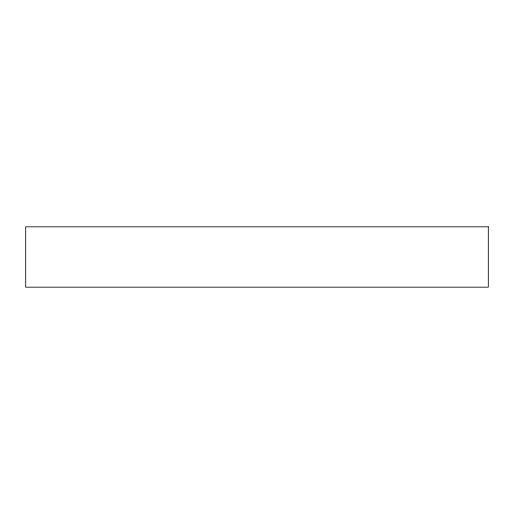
<?xml version="1.0" encoding="UTF-8"?>
<svg xmlns="http://www.w3.org/2000/svg" width="514" height="514" viewBox="0 0 514 514"><rect width="100%" height="100%" fill="white"/><g stroke="black" fill="none" stroke-linecap="round" stroke-linejoin="round"><path stroke-width="0.77" d="M488.3 226.828L25.7 226.828L25.7 287.172L488.3 287.172L488.3 226.828"/></g></svg>
